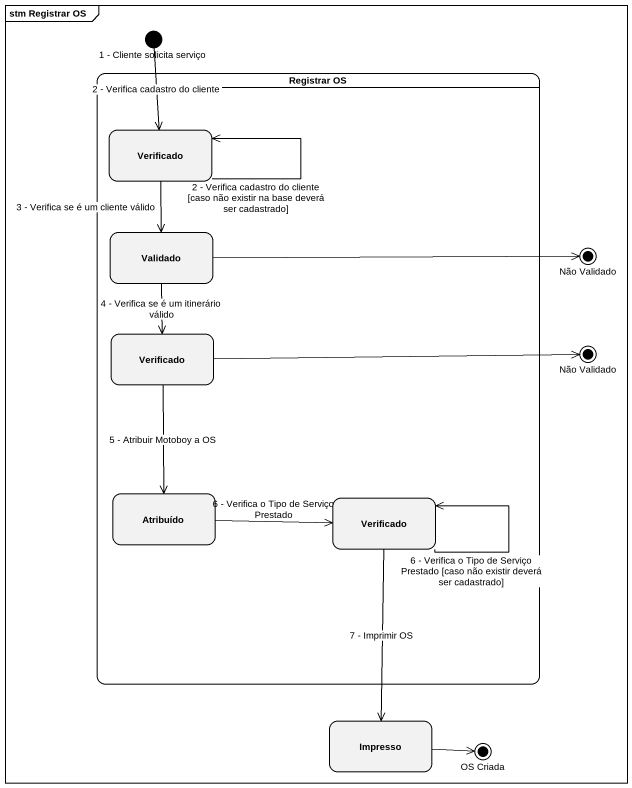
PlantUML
@startuml
mainframe stm Registrar OS
hide empty description
state "1 - Cliente solicita serviço" as i1_Cliente_solicita_serviço <<start>>
state "Registrar OS" as Registrar_OS {
  state Verificado
  state Validado
  state "Verificado" as Verificado_2
  state Atribuído
  state "Verificado" as Verificado_3
}
state "Não Validado" as Não_Validado <<end>>
state "Não Validado" as Não_Validado_2 <<end>>
state Impresso
state "OS Criada" as OS_Criada <<end>>
i1_Cliente_solicita_serviço --> Verificado : 2 - Verifica cadastro do cliente
Verificado --> Verificado : 2 - Verifica cadastro do cliente [caso não existir na base deverá ser cadastrado]
Verificado --> Validado : 3 - Verifica se é um cliente válido
Validado -right-> Não_Validado
Validado --> Verificado_2 : 4 - Verifica se é um itinerário válido
Verificado_2 -right-> Não_Validado_2
Verificado_2 --> Atribuído : 5 - Atribuir Motoboy a OS
Atribuído -right-> Verificado_3 : 6 - Verifica o Tipo de Serviço Prestado
Verificado_3 --> Verificado_3 : 6 - Verifica o Tipo de Serviço Prestado [caso não existir deverá ser cadastrado]
Verificado_3 --> Impresso : 7 - Imprimir OS
Impresso -right-> OS_Criada
@enduml
